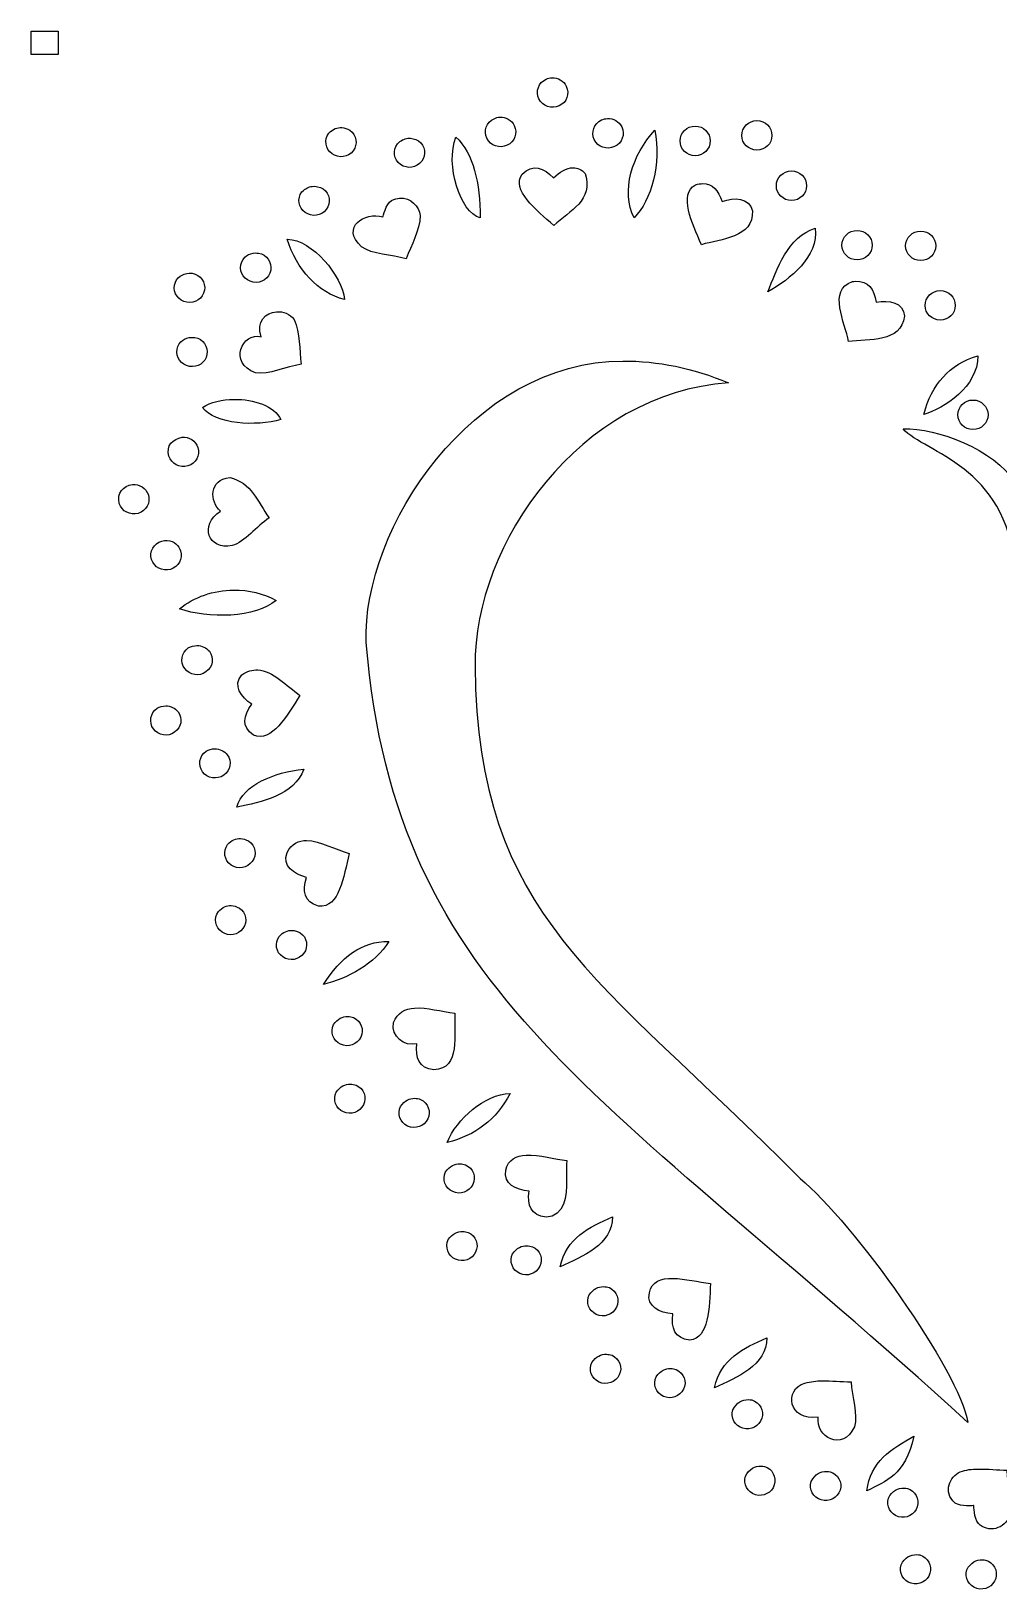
# Model space of a CAD drawing. Header units: centimetres. Extents: x -8.1 to 5.9, y -2.8 to 8.9.
# Drawn here: x -8.13 to -0.88, y -2.82 to 8.86 of the extents above; entities that cross this region are included whole.
import ezdxf

# ---------------------------------------------------------------- set-up
doc = ezdxf.new("R2010")
doc.units = ezdxf.units.CM
doc.header["$MEASUREMENT"] = 0
doc.header["$XCLIPFRAME"] = 0
doc.layers.add('Layer 1', color=7, linetype='Continuous')
picture_1 = doc.add_image_def('image1.jpg', size_in_pixel=(1043, 898))

msp = doc.modelspace()

# ---------------------------------------------------------------- linework, layer by layer
at = {"layer": 'Layer 1', "color": 1}
for points, knots in [([(-4.22938, 8.50744), (-4.24408, 8.50686), (-4.25906, 8.50325), (-4.2732, 8.49669), (-4.2732, 8.49669), (-4.32973, 8.47045), (-4.35304, 8.4038), (-4.32611, 8.34869), (-4.32611, 8.34869), (-4.29919, 8.29359), (-4.23134, 8.27035), (-4.1748, 8.2966), (-4.1748, 8.2966), (-4.11827, 8.32285), (-4.09496, 8.38867), (-4.12189, 8.44378), (-4.12189, 8.44378), (-4.14208, 8.48511), (-4.18525, 8.50919), (-4.22938, 8.50744)], [0, 0, 0, 0, 0.16666667, 0.16666667, 0.16666667, 0.16666667, 0.33333333, 0.33333333, 0.33333333, 0.33333333, 0.5, 0.5, 0.5, 0.5, 0.66666667, 0.66666667, 0.66666667, 0.66666667, 1, 1, 1, 1]), ([(-4.61881, 8.21227), (-4.63352, 8.21169), (-4.6485, 8.20725), (-4.66263, 8.20069), (-4.66263, 8.20069), (-4.71916, 8.17444), (-4.74247, 8.10862), (-4.71555, 8.05352), (-4.71555, 8.05352), (-4.68862, 7.99841), (-4.62077, 7.97518), (-4.56424, 8.00143), (-4.56424, 8.00143), (-4.50771, 8.02767), (-4.48439, 8.0935), (-4.51132, 8.1486), (-4.51132, 8.1486), (-4.53152, 8.18993), (-4.57469, 8.21401), (-4.61881, 8.21227)], [0, 0, 0, 0, 0.16666667, 0.16666667, 0.16666667, 0.16666667, 0.33333333, 0.33333333, 0.33333333, 0.33333333, 0.5, 0.5, 0.5, 0.5, 0.66666667, 0.66666667, 0.66666667, 0.66666667, 1, 1, 1, 1]), ([(-3.81431, 8.20152), (-3.82902, 8.20094), (-3.844, 8.19733), (-3.85813, 8.19077), (-3.85813, 8.19077), (-3.91466, 8.16452), (-3.9388, 8.0987), (-3.91188, 8.04359), (-3.91188, 8.04359), (-3.88495, 7.98849), (-3.8171, 7.96526), (-3.76057, 7.9915), (-3.76057, 7.9915), (-3.70403, 8.01775), (-3.6799, 8.08358), (-3.70682, 8.13868), (-3.70682, 8.13868), (-3.72702, 8.18), (-3.77019, 8.20326), (-3.81431, 8.20152)], [0, 0, 0, 0, 0.16666667, 0.16666667, 0.16666667, 0.16666667, 0.33333333, 0.33333333, 0.33333333, 0.33333333, 0.5, 0.5, 0.5, 0.5, 0.66666667, 0.66666667, 0.66666667, 0.66666667, 1, 1, 1, 1]), ([(-2.69479, 8.18581), (-2.75741, 8.18581), (-2.80807, 8.13605), (-2.80807, 8.07501), (-2.80807, 8.07501), (-2.80807, 8.01398), (-2.75741, 7.96505), (-2.69479, 7.96505), (-2.69479, 7.96505), (-2.63217, 7.96505), (-2.58234, 8.01398), (-2.58234, 8.07501), (-2.58234, 8.07501), (-2.58234, 8.13605), (-2.63217, 8.18581), (-2.69479, 8.18581)], [0, 0, 0, 0, 0.2, 0.2, 0.2, 0.2, 0.4, 0.4, 0.4, 0.4, 0.6, 0.6, 0.6, 0.6, 1, 1, 1, 1]), ([(-5.80199, 8.13372), (-5.83538, 8.13618), (-5.86794, 8.12424), (-5.89956, 8.09238), (-5.89956, 8.09238), (-5.93679, 8.0433), (-5.92593, 7.97405), (-5.87558, 7.93776), (-5.87558, 7.93776), (-5.82523, 7.90147), (-5.75489, 7.91101), (-5.71766, 7.96008), (-5.71766, 7.96008), (-5.68042, 8.00916), (-5.69129, 8.07841), (-5.74163, 8.1147), (-5.74163, 8.1147), (-5.76204, 8.12544), (-5.78196, 8.13224), (-5.80199, 8.13372)], [0, 0, 0, 0, 0.16666667, 0.16666667, 0.16666667, 0.16666667, 0.33333333, 0.33333333, 0.33333333, 0.33333333, 0.5, 0.5, 0.5, 0.5, 0.66666667, 0.66666667, 0.66666667, 0.66666667, 1, 1, 1, 1]), ([(-5.30838, 8.05352), (-5.33482, 8.05074), (-5.36081, 8.03783), (-5.3861, 8.01217), (-5.3861, 8.01217), (-5.42333, 7.9631), (-5.41247, 7.89385), (-5.36212, 7.85756), (-5.36212, 7.85756), (-5.31178, 7.82127), (-5.24143, 7.83246), (-5.2042, 7.88154), (-5.2042, 7.88154), (-5.16697, 7.93061), (-5.17783, 7.99821), (-5.22818, 8.0345), (-5.22818, 8.0345), (-5.2556, 8.04871), (-5.28194, 8.05629), (-5.30838, 8.05352)], [0, 0, 0, 0, 0.16666667, 0.16666667, 0.16666667, 0.16666667, 0.33333333, 0.33333333, 0.33333333, 0.33333333, 0.5, 0.5, 0.5, 0.5, 0.66666667, 0.66666667, 0.66666667, 0.66666667, 1, 1, 1, 1]), ([(-4.94871, 8.06344), (-5.02772, 7.8532), (-4.9192, 7.5024), (-4.76681, 7.45738), (-4.76681, 7.45738), (-4.7675, 7.7231), (-4.81525, 7.93772), (-4.94871, 8.06344)], [0, 0, 0, 0, 0.33333333, 0.33333333, 0.33333333, 0.33333333, 1, 1, 1, 1]), ([(-3.45795, 8.1147), (-3.63069, 7.9334), (-3.71308, 7.6529), (-3.61422, 7.45903), (-3.61422, 7.45903), (-3.48311, 7.58709), (-3.41196, 7.86671), (-3.45795, 8.1147)], [0, 0, 0, 0, 0.33333333, 0.33333333, 0.33333333, 0.33333333, 1, 1, 1, 1]), ([(-3.15699, 8.14529), (-3.2196, 8.14529), (-3.27026, 8.09471), (-3.27026, 8.03367), (-3.27026, 8.03367), (-3.27026, 7.97264), (-3.2196, 7.9237), (-3.15699, 7.9237), (-3.15699, 7.9237), (-3.09437, 7.9237), (-3.04454, 7.97264), (-3.04454, 8.03367), (-3.04454, 8.03367), (-3.04454, 8.09471), (-3.09437, 8.14529), (-3.15699, 8.14529)], [0, 0, 0, 0, 0.2, 0.2, 0.2, 0.2, 0.4, 0.4, 0.4, 0.4, 0.6, 0.6, 0.6, 0.6, 1, 1, 1, 1]), ([(-4.0698, 7.83358), (-4.12153, 7.83363), (-4.17478, 7.79886), (-4.21697, 7.75751), (-4.21697, 7.75751), (-4.29147, 7.83325), (-4.36973, 7.86493), (-4.45262, 7.78645), (-4.45262, 7.78645), (-4.53531, 7.66729), (-4.3478, 7.51682), (-4.21532, 7.40033), (-4.21532, 7.40033), (-4.09279, 7.51192), (-3.91947, 7.58895), (-3.9805, 7.78976), (-3.9805, 7.78976), (-4.00792, 7.82116), (-4.03876, 7.83355), (-4.0698, 7.83358)], [0, 0, 0, 0, 0.16666667, 0.16666667, 0.16666667, 0.16666667, 0.33333333, 0.33333333, 0.33333333, 0.33333333, 0.5, 0.5, 0.5, 0.5, 0.66666667, 0.66666667, 0.66666667, 0.66666667, 1, 1, 1, 1]), ([(-3.09993, 7.71452), (-3.11687, 7.71426), (-3.135, 7.7118), (-3.15533, 7.70542), (-3.15533, 7.70542), (-3.28214, 7.6329), (-3.17997, 7.41971), (-3.11068, 7.25729), (-3.11068, 7.25729), (-2.96427, 7.30099), (-2.72036, 7.30897), (-2.72786, 7.51029), (-2.72786, 7.51029), (-2.7535, 7.61306), (-2.86397, 7.61298), (-2.95524, 7.58057), (-2.95524, 7.58057), (-2.98333, 7.66277), (-3.02654, 7.71563), (-3.09993, 7.71452)], [0, 0, 0, 0, 0.16666667, 0.16666667, 0.16666667, 0.16666667, 0.33333333, 0.33333333, 0.33333333, 0.33333333, 0.5, 0.5, 0.5, 0.5, 0.66666667, 0.66666667, 0.66666667, 0.66666667, 1, 1, 1, 1]), ([(-2.436, 7.8096), (-2.49861, 7.8096), (-2.54927, 7.75985), (-2.54927, 7.69881), (-2.54927, 7.69881), (-2.54927, 7.63777), (-2.49861, 7.58801), (-2.436, 7.58801), (-2.436, 7.58801), (-2.37338, 7.58801), (-2.32272, 7.63777), (-2.32272, 7.69881), (-2.32272, 7.69881), (-2.32272, 7.75985), (-2.37338, 7.8096), (-2.436, 7.8096)], [0, 0, 0, 0, 0.2, 0.2, 0.2, 0.2, 0.4, 0.4, 0.4, 0.4, 0.6, 0.6, 0.6, 0.6, 1, 1, 1, 1]), ([(-6.02358, 7.69385), (-6.05007, 7.69101), (-6.07601, 7.678), (-6.1013, 7.65251), (-6.1013, 7.65251), (-6.13854, 7.60343), (-6.12684, 7.53501), (-6.0765, 7.49872), (-6.0765, 7.49872), (-6.02615, 7.46242), (-5.95581, 7.47197), (-5.91857, 7.52104), (-5.91857, 7.52104), (-5.88134, 7.57011), (-5.89221, 7.63936), (-5.94255, 7.67566), (-5.94255, 7.67566), (-5.96977, 7.68997), (-5.99709, 7.69668), (-6.02358, 7.69385)], [0, 0, 0, 0, 0.16666667, 0.16666667, 0.16666667, 0.16666667, 0.33333333, 0.33333333, 0.33333333, 0.33333333, 0.5, 0.5, 0.5, 0.5, 0.66666667, 0.66666667, 0.66666667, 0.66666667, 1, 1, 1, 1]), ([(-5.36956, 7.6062), (-5.38867, 7.60476), (-5.40833, 7.59894), (-5.4291, 7.58884), (-5.4291, 7.58884), (-5.47286, 7.56066), (-5.49441, 7.46564), (-5.49441, 7.46564), (-5.49441, 7.46564), (-5.62885, 7.50778), (-5.8155, 7.38818), (-5.65482, 7.2424), (-5.65482, 7.2424), (-5.57505, 7.18242), (-5.42862, 7.18521), (-5.31995, 7.15063), (-5.31995, 7.15063), (-5.28292, 7.25686), (-5.21797, 7.36029), (-5.21495, 7.47474), (-5.21495, 7.47474), (-5.22362, 7.5452), (-5.28679, 7.61247), (-5.36956, 7.6062)], [0, 0, 0, 0, 0.14285714, 0.14285714, 0.14285714, 0.14285714, 0.28571429, 0.28571429, 0.28571429, 0.28571429, 0.42857143, 0.42857143, 0.42857143, 0.42857143, 0.57142857, 0.57142857, 0.57142857, 0.57142857, 0.71428571, 0.71428571, 0.71428571, 0.71428571, 1, 1, 1, 1]), ([(-2.25823, 7.38048), (-2.46345, 7.32144), (-2.54757, 7.0662), (-2.61376, 6.9034), (-2.61376, 6.9034), (-2.44782, 6.99793), (-2.23137, 7.16751), (-2.25823, 7.38048)], [0, 0, 0, 0, 0.33333333, 0.33333333, 0.33333333, 0.33333333, 1, 1, 1, 1]), ([(-1.94486, 7.36395), (-2.00748, 7.36395), (-2.05814, 7.31419), (-2.05814, 7.25315), (-2.05814, 7.25315), (-2.05814, 7.19212), (-2.00748, 7.14318), (-1.94486, 7.14318), (-1.94486, 7.14318), (-1.88224, 7.14318), (-1.83159, 7.19212), (-1.83159, 7.25315), (-1.83159, 7.25315), (-1.83159, 7.31419), (-1.88224, 7.36395), (-1.94486, 7.36395)], [0, 0, 0, 0, 0.2, 0.2, 0.2, 0.2, 0.4, 0.4, 0.4, 0.4, 0.6, 0.6, 0.6, 0.6, 1, 1, 1, 1]), ([(-1.46861, 7.35898), (-1.53123, 7.35898), (-1.58189, 7.30922), (-1.58189, 7.24819), (-1.58189, 7.24819), (-1.58189, 7.18716), (-1.53123, 7.13822), (-1.46861, 7.13822), (-1.46861, 7.13822), (-1.40599, 7.13822), (-1.35534, 7.18716), (-1.35534, 7.24819), (-1.35534, 7.24819), (-1.35534, 7.30922), (-1.40599, 7.35898), (-1.46861, 7.35898)], [0, 0, 0, 0, 0.2, 0.2, 0.2, 0.2, 0.4, 0.4, 0.4, 0.4, 0.6, 0.6, 0.6, 0.6, 1, 1, 1, 1]), ([(-6.21044, 7.29863), (-6.14283, 7.07389), (-5.97755, 6.89566), (-5.78215, 6.84718), (-5.78215, 6.84718), (-5.80053, 7.02444), (-6.02163, 7.29399), (-6.21044, 7.29863)], [0, 0, 0, 0, 0.33333333, 0.33333333, 0.33333333, 0.33333333, 1, 1, 1, 1]), ([(-6.44857, 7.19527), (-6.49834, 7.19398), (-6.53795, 7.17192), (-6.55854, 7.10598), (-6.55854, 7.10598), (-6.56959, 7.0459), (-6.52756, 6.98777), (-6.46593, 6.97699), (-6.46593, 6.97699), (-6.4043, 6.96621), (-6.34552, 7.00622), (-6.33447, 7.06629), (-6.33447, 7.06629), (-6.32341, 7.12637), (-6.36461, 7.18366), (-6.42624, 7.19445), (-6.42624, 7.19445), (-6.43374, 7.19503), (-6.44146, 7.19546), (-6.44857, 7.19527)], [0, 0, 0, 0, 0.16666667, 0.16666667, 0.16666667, 0.16666667, 0.33333333, 0.33333333, 0.33333333, 0.33333333, 0.5, 0.5, 0.5, 0.5, 0.66666667, 0.66666667, 0.66666667, 0.66666667, 1, 1, 1, 1]), ([(-6.94466, 7.04396), (-6.99579, 7.0413), (-7.04012, 7.01457), (-7.05463, 6.95467), (-7.05463, 6.95467), (-7.06569, 6.89459), (-7.02366, 6.83729), (-6.96202, 6.82651), (-6.96202, 6.82651), (-6.90039, 6.81573), (-6.84162, 6.85573), (-6.83056, 6.91581), (-6.83056, 6.91581), (-6.8195, 6.97588), (-6.8607, 7.03319), (-6.92234, 7.04396), (-6.92234, 7.04396), (-6.92986, 7.04456), (-6.93736, 7.04435), (-6.94466, 7.04396)], [0, 0, 0, 0, 0.16666667, 0.16666667, 0.16666667, 0.16666667, 0.33333333, 0.33333333, 0.33333333, 0.33333333, 0.5, 0.5, 0.5, 0.5, 0.66666667, 0.66666667, 0.66666667, 0.66666667, 1, 1, 1, 1]), ([(-1.95892, 6.98361), (-1.96543, 6.98318), (-1.97258, 6.9822), (-1.97959, 6.98113), (-1.97959, 6.98113), (-2.16931, 6.91888), (-2.03077, 6.67194), (-2.01018, 6.53216), (-2.01018, 6.53216), (-1.85818, 6.55216), (-1.61626, 6.52271), (-1.59016, 6.72233), (-1.59016, 6.72233), (-1.59835, 6.82751), (-1.70706, 6.84398), (-1.80182, 6.82651), (-1.80182, 6.82651), (-1.818, 6.92403), (-1.86122, 6.99), (-1.95892, 6.98361)], [0, 0, 0, 0, 0.16666667, 0.16666667, 0.16666667, 0.16666667, 0.33333333, 0.33333333, 0.33333333, 0.33333333, 0.5, 0.5, 0.5, 0.5, 0.66666667, 0.66666667, 0.66666667, 0.66666667, 1, 1, 1, 1]), ([(-1.32227, 6.91333), (-1.38488, 6.91333), (-1.43554, 6.86357), (-1.43554, 6.80253), (-1.43554, 6.80253), (-1.43554, 6.7415), (-1.38488, 6.69257), (-1.32227, 6.69257), (-1.32227, 6.69257), (-1.25965, 6.69257), (-1.20982, 6.7415), (-1.20982, 6.80253), (-1.20982, 6.80253), (-1.20982, 6.86357), (-1.25965, 6.91333), (-1.32227, 6.91333)], [0, 0, 0, 0, 0.2, 0.2, 0.2, 0.2, 0.4, 0.4, 0.4, 0.4, 0.6, 0.6, 0.6, 0.6, 1, 1, 1, 1]), ([(-6.29064, 6.7554), (-6.37172, 6.74926), (-6.44532, 6.68247), (-6.40557, 6.56854), (-6.40557, 6.56854), (-6.54741, 6.60648), (-6.65555, 6.36811), (-6.44857, 6.299), (-6.44857, 6.299), (-6.35036, 6.27984), (-6.21966, 6.3461), (-6.10626, 6.36184), (-6.10626, 6.36184), (-6.12139, 6.47327), (-6.11069, 6.59421), (-6.16001, 6.69753), (-6.16001, 6.69753), (-6.19084, 6.74045), (-6.242, 6.75909), (-6.29064, 6.7554)], [0, 0, 0, 0, 0.16666667, 0.16666667, 0.16666667, 0.16666667, 0.33333333, 0.33333333, 0.33333333, 0.33333333, 0.5, 0.5, 0.5, 0.5, 0.66666667, 0.66666667, 0.66666667, 0.66666667, 1, 1, 1, 1]), ([(-6.92482, 6.56358), (-6.97627, 6.56145), (-7.02247, 6.5361), (-7.03479, 6.47428), (-7.03479, 6.47428), (-7.04584, 6.41421), (-7.00464, 6.35691), (-6.94301, 6.34613), (-6.94301, 6.34613), (-6.88137, 6.33535), (-6.8226, 6.37452), (-6.81154, 6.4346), (-6.81154, 6.4346), (-6.80048, 6.49467), (-6.84086, 6.55198), (-6.90249, 6.56275), (-6.90249, 6.56275), (-6.90999, 6.56334), (-6.91747, 6.56389), (-6.92482, 6.56358)], [0, 0, 0, 0, 0.16666667, 0.16666667, 0.16666667, 0.16666667, 0.33333333, 0.33333333, 0.33333333, 0.33333333, 0.5, 0.5, 0.5, 0.5, 0.66666667, 0.66666667, 0.66666667, 0.66666667, 1, 1, 1, 1]), ([(-1.04115, 6.4255), (-1.25469, 6.36269), (-1.38607, 6.21181), (-1.44546, 5.98646), (-1.44546, 5.98646), (-1.29503, 6.03277), (-1.03906, 6.19164), (-1.04115, 6.4255)], [0, 0, 0, 0, 0.33333333, 0.33333333, 0.33333333, 0.33333333, 1, 1, 1, 1]), ([(-3.69773, 6.38664), (-4.82198, 6.38705), (-5.65219, 5.1326), (-5.61926, 4.27907), (-5.61926, 4.27907), (-5.40074, 1.62708), (-3.80884, 0.90178), (-1.11556, -1.5583), (-1.11556, -1.5583), (-1.17531, -1.18086), (-1.97467, -0.05659), (-2.3715, 0.26732), (-2.3715, 0.26732), (-3.8827, 1.79415), (-4.78425, 2.21483), (-4.80484, 4.10378), (-4.80484, 4.10378), (-4.81486, 5.02201), (-4.01455, 6.15121), (-2.90811, 6.2221), (-2.90811, 6.2221), (-3.17213, 6.3362), (-3.43828, 6.38664), (-3.69773, 6.38664)], [0, 0, 0, 0, 0.14285714, 0.14285714, 0.14285714, 0.14285714, 0.28571429, 0.28571429, 0.28571429, 0.28571429, 0.42857143, 0.42857143, 0.42857143, 0.42857143, 0.57142857, 0.57142857, 0.57142857, 0.57142857, 0.71428571, 0.71428571, 0.71428571, 0.71428571, 1, 1, 1, 1]), ([(-6.60897, 6.09973), (-6.69748, 6.09889), (-6.78392, 6.07906), (-6.84544, 6.03938), (-6.84544, 6.03938), (-6.75269, 5.91216), (-6.44246, 5.89485), (-6.25757, 5.94842), (-6.25757, 5.94842), (-6.30823, 6.04964), (-6.46145, 6.10115), (-6.60897, 6.09973)], [0, 0, 0, 0, 0.25, 0.25, 0.25, 0.25, 0.5, 0.5, 0.5, 0.5, 1, 1, 1, 1]), ([(-1.07753, 6.09477), (-1.14014, 6.09477), (-1.1908, 6.04501), (-1.1908, 5.98398), (-1.1908, 5.98398), (-1.1908, 5.92294), (-1.14014, 5.87318), (-1.07753, 5.87318), (-1.07753, 5.87318), (-1.01491, 5.87318), (-0.96425, 5.92294), (-0.96425, 5.98398), (-0.96425, 5.98398), (-0.96425, 6.04501), (-1.01491, 6.09477), (-1.07753, 6.09477)], [0, 0, 0, 0, 0.2, 0.2, 0.2, 0.2, 0.4, 0.4, 0.4, 0.4, 0.6, 0.6, 0.6, 0.6, 1, 1, 1, 1]), ([(-1.6009, 5.87897), (-1.43166, 5.69286), (-0.83292, 5.60873), (-0.76168, 4.83635), (-0.76168, 4.83635), (-0.61771, 5.66428), (-0.11523, 5.69058), (0.09408, 5.8583), (0.09408, 5.8583), (-0.12915, 5.90208), (-0.59107, 5.73634), (-0.76168, 5.47631), (-0.76168, 5.47631), (-0.92319, 5.72859), (-1.34291, 5.88413), (-1.6009, 5.87897)], [0, 0, 0, 0, 0.2, 0.2, 0.2, 0.2, 0.4, 0.4, 0.4, 0.4, 0.6, 0.6, 0.6, 0.6, 1, 1, 1, 1]), ([(-6.9984, 5.81613), (-7.06584, 5.80468), (-7.11986, 5.753), (-7.0968, 5.67475), (-7.0968, 5.67475), (-7.07861, 5.61634), (-7.0145, 5.58343), (-6.95458, 5.60116), (-6.95458, 5.60116), (-6.89466, 5.61888), (-6.86116, 5.68), (-6.87934, 5.73841), (-6.87934, 5.73841), (-6.89525, 5.78951), (-6.94597, 5.82093), (-6.9984, 5.81613)], [0, 0, 0, 0, 0.2, 0.2, 0.2, 0.2, 0.4, 0.4, 0.4, 0.4, 0.6, 0.6, 0.6, 0.6, 1, 1, 1, 1]), ([(-6.64122, 5.51434), (-6.79472, 5.50332), (-6.79464, 5.32971), (-6.70984, 5.26382), (-6.70984, 5.26382), (-6.87349, 5.1571), (-6.80123, 4.96751), (-6.62303, 5.00502), (-6.62303, 5.00502), (-6.52781, 5.03119), (-6.44093, 5.14878), (-6.34687, 5.21255), (-6.34687, 5.21255), (-6.4329, 5.3346), (-6.47862, 5.47684), (-6.64122, 5.51434)], [0, 0, 0, 0, 0.2, 0.2, 0.2, 0.2, 0.4, 0.4, 0.4, 0.4, 0.6, 0.6, 0.6, 0.6, 1, 1, 1, 1]), ([(-7.36965, 5.46225), (-7.43733, 5.45076), (-7.48868, 5.40078), (-7.46804, 5.32004), (-7.46804, 5.32004), (-7.44986, 5.26163), (-7.38575, 5.22873), (-7.32583, 5.24645), (-7.32583, 5.24645), (-7.26591, 5.26417), (-7.2324, 5.32613), (-7.25059, 5.38453), (-7.25059, 5.38453), (-7.2665, 5.43564), (-7.31721, 5.46705), (-7.36965, 5.46225)], [0, 0, 0, 0, 0.2, 0.2, 0.2, 0.2, 0.4, 0.4, 0.4, 0.4, 0.6, 0.6, 0.6, 0.6, 1, 1, 1, 1]), ([(-7.11003, 5.04388), (-7.12242, 5.04436), (-7.1354, 5.04225), (-7.14971, 5.03809), (-7.14971, 5.03809), (-7.20963, 5.02037), (-7.24479, 4.95924), (-7.22661, 4.90084), (-7.22661, 4.90084), (-7.20842, 4.84244), (-7.14514, 4.80953), (-7.08522, 4.82725), (-7.08522, 4.82725), (-7.0253, 4.84498), (-6.99097, 4.90693), (-7.00915, 4.96533), (-7.00915, 4.96533), (-7.02137, 5.00108), (-7.05633, 5.0418), (-7.11003, 5.04388)], [0, 0, 0, 0, 0.16666667, 0.16666667, 0.16666667, 0.16666667, 0.33333333, 0.33333333, 0.33333333, 0.33333333, 0.5, 0.5, 0.5, 0.5, 0.66666667, 0.66666667, 0.66666667, 0.66666667, 1, 1, 1, 1]), ([(-6.61393, 4.67181), (-6.76087, 4.66968), (-6.90986, 4.62194), (-7.0166, 4.53125), (-7.0166, 4.53125), (-6.80725, 4.45689), (-6.44462, 4.46228), (-6.29478, 4.59409), (-6.29478, 4.59409), (-6.38619, 4.64734), (-6.49965, 4.67346), (-6.61393, 4.67181)], [0, 0, 0, 0, 0.25, 0.25, 0.25, 0.25, 0.5, 0.5, 0.5, 0.5, 1, 1, 1, 1]), ([(-6.88678, 4.25674), (-6.9088, 4.25672), (-6.93125, 4.25096), (-6.95128, 4.23855), (-6.95128, 4.23855), (-7.00211, 4.20292), (-7.01429, 4.13349), (-6.97773, 4.08394), (-6.97773, 4.08394), (-6.94118, 4.03439), (-6.86982, 4.0235), (-6.81898, 4.05913), (-6.81898, 4.05913), (-6.76815, 4.09477), (-6.7568, 4.1642), (-6.79335, 4.21375), (-6.79335, 4.21375), (-6.81433, 4.24108), (-6.85009, 4.25679), (-6.88678, 4.25674)], [0, 0, 0, 0, 0.16666667, 0.16666667, 0.16666667, 0.16666667, 0.33333333, 0.33333333, 0.33333333, 0.33333333, 0.5, 0.5, 0.5, 0.5, 0.66666667, 0.66666667, 0.66666667, 0.66666667, 1, 1, 1, 1]), ([(-6.43203, 4.07402), (-6.47008, 4.07578), (-6.50928, 4.06548), (-6.55027, 4.03764), (-6.55027, 4.03764), (-6.62005, 3.95835), (-6.55666, 3.87045), (-6.47585, 3.81688), (-6.47585, 3.81688), (-6.53938, 3.73215), (-6.55629, 3.65072), (-6.46262, 3.58536), (-6.46262, 3.58536), (-6.32873, 3.52764), (-6.21012, 3.73372), (-6.11536, 3.88302), (-6.11536, 3.88302), (-6.2153, 3.95494), (-6.31788, 4.06871), (-6.43203, 4.07402)], [0, 0, 0, 0, 0.16666667, 0.16666667, 0.16666667, 0.16666667, 0.33333333, 0.33333333, 0.33333333, 0.33333333, 0.5, 0.5, 0.5, 0.5, 0.66666667, 0.66666667, 0.66666667, 0.66666667, 1, 1, 1, 1]), ([(-7.12077, 3.8053), (-7.14279, 3.80527), (-7.16524, 3.79952), (-7.18527, 3.78711), (-7.18527, 3.78711), (-7.23611, 3.75148), (-7.24828, 3.68204), (-7.21173, 3.63249), (-7.21173, 3.63249), (-7.17517, 3.58294), (-7.10464, 3.57205), (-7.0538, 3.60769), (-7.0538, 3.60769), (-7.00296, 3.64332), (-6.99161, 3.71192), (-7.02817, 3.76148), (-7.02817, 3.76148), (-7.04914, 3.7888), (-7.08408, 3.80534), (-7.12077, 3.8053)], [0, 0, 0, 0, 0.16666667, 0.16666667, 0.16666667, 0.16666667, 0.33333333, 0.33333333, 0.33333333, 0.33333333, 0.5, 0.5, 0.5, 0.5, 0.66666667, 0.66666667, 0.66666667, 0.66666667, 1, 1, 1, 1]), ([(-6.75367, 3.48367), (-6.77578, 3.48373), (-6.79802, 3.47797), (-6.81816, 3.46548), (-6.81816, 3.46548), (-6.869, 3.42984), (-6.88117, 3.36124), (-6.84462, 3.31169), (-6.84462, 3.31169), (-6.80806, 3.26213), (-6.7367, 3.25042), (-6.68587, 3.28605), (-6.68587, 3.28605), (-6.63503, 3.32169), (-6.62368, 3.39029), (-6.66023, 3.43984), (-6.66023, 3.43984), (-6.68141, 3.46743), (-6.71681, 3.48355), (-6.75367, 3.48367)], [0, 0, 0, 0, 0.16666667, 0.16666667, 0.16666667, 0.16666667, 0.33333333, 0.33333333, 0.33333333, 0.33333333, 0.5, 0.5, 0.5, 0.5, 0.66666667, 0.66666667, 0.66666667, 0.66666667, 1, 1, 1, 1]), ([(-6.08642, 3.33153), (-6.31152, 3.30626), (-6.54085, 3.21681), (-6.5883, 3.0471), (-6.5883, 3.0471), (-6.40719, 3.08382), (-6.15525, 3.13583), (-6.08642, 3.33153)], [0, 0, 0, 0, 0.33333333, 0.33333333, 0.33333333, 0.33333333, 1, 1, 1, 1]), ([(-6.56102, 2.81146), (-6.59441, 2.81308), (-6.62699, 2.80032), (-6.65775, 2.76764), (-6.65775, 2.76764), (-6.69378, 2.71772), (-6.68251, 2.64814), (-6.6313, 2.61302), (-6.6313, 2.61302), (-6.58008, 2.5779), (-6.50858, 2.59121), (-6.47255, 2.64113), (-6.47255, 2.64113), (-6.43651, 2.69105), (-6.44862, 2.75897), (-6.49983, 2.7941), (-6.49983, 2.7941), (-6.52054, 2.80426), (-6.54098, 2.81049), (-6.56102, 2.81146)], [0, 0, 0, 0, 0.16666667, 0.16666667, 0.16666667, 0.16666667, 0.33333333, 0.33333333, 0.33333333, 0.33333333, 0.5, 0.5, 0.5, 0.5, 0.66666667, 0.66666667, 0.66666667, 0.66666667, 1, 1, 1, 1]), ([(-6.06575, 2.7974), (-6.12545, 2.79828), (-6.17752, 2.77578), (-6.21127, 2.70645), (-6.21127, 2.70645), (-6.25107, 2.60787), (-6.16124, 2.5458), (-6.0674, 2.52124), (-6.0674, 2.52124), (-6.09866, 2.41976), (-6.08591, 2.33817), (-5.97645, 2.3071), (-5.97645, 2.3071), (-5.81859, 2.29056), (-5.78883, 2.52649), (-5.74825, 2.69901), (-5.74825, 2.69901), (-5.84502, 2.7285), (-5.96625, 2.79593), (-6.06575, 2.7974)], [0, 0, 0, 0, 0.16666667, 0.16666667, 0.16666667, 0.16666667, 0.33333333, 0.33333333, 0.33333333, 0.33333333, 0.5, 0.5, 0.5, 0.5, 0.66666667, 0.66666667, 0.66666667, 0.66666667, 1, 1, 1, 1]), ([(-6.63047, 2.3104), (-6.66378, 2.31209), (-6.69543, 2.2988), (-6.72638, 2.26576), (-6.72638, 2.26576), (-6.76241, 2.21584), (-6.75031, 2.14709), (-6.6991, 2.11197), (-6.6991, 2.11197), (-6.64788, 2.07685), (-6.57803, 2.08934), (-6.542, 2.13925), (-6.542, 2.13925), (-6.50597, 2.18917), (-6.51807, 2.25709), (-6.56928, 2.29221), (-6.56928, 2.29221), (-6.59017, 2.30277), (-6.61048, 2.30939), (-6.63047, 2.3104)], [0, 0, 0, 0, 0.16666667, 0.16666667, 0.16666667, 0.16666667, 0.33333333, 0.33333333, 0.33333333, 0.33333333, 0.5, 0.5, 0.5, 0.5, 0.66666667, 0.66666667, 0.66666667, 0.66666667, 1, 1, 1, 1]), ([(-6.17489, 2.12437), (-6.20823, 2.12591), (-6.24, 2.11287), (-6.2708, 2.07972), (-6.2708, 2.07972), (-6.30683, 2.0298), (-6.29556, 1.96105), (-6.24434, 1.92593), (-6.24434, 1.92593), (-6.19313, 1.89081), (-6.12245, 1.9033), (-6.08642, 1.95322), (-6.08642, 1.95322), (-6.05039, 2.00313), (-6.06249, 2.07188), (-6.1137, 2.10701), (-6.1137, 2.10701), (-6.1347, 2.11717), (-6.15488, 2.12344), (-6.17489, 2.12437)], [0, 0, 0, 0, 0.16666667, 0.16666667, 0.16666667, 0.16666667, 0.33333333, 0.33333333, 0.33333333, 0.33333333, 0.5, 0.5, 0.5, 0.5, 0.66666667, 0.66666667, 0.66666667, 0.66666667, 1, 1, 1, 1]), ([(-5.45059, 2.04169), (-5.65116, 2.04468), (-5.81, 1.92362), (-5.94007, 1.72005), (-5.94007, 1.72005), (-5.76263, 1.76131), (-5.55073, 1.87615), (-5.45059, 2.04169)], [0, 0, 0, 0, 0.33333333, 0.33333333, 0.33333333, 0.33333333, 1, 1, 1, 1]), ([(-5.25794, 1.54311), (-5.32837, 1.53834), (-5.38563, 1.51069), (-5.41421, 1.43397), (-5.41421, 1.43397), (-5.43603, 1.33013), (-5.33604, 1.25359), (-5.23975, 1.27605), (-5.23975, 1.27605), (-5.25319, 1.17021), (-5.22578, 1.09256), (-5.11242, 1.08009), (-5.11242, 1.08009), (-4.91308, 1.08928), (-4.96165, 1.34909), (-4.95698, 1.50425), (-4.95698, 1.50425), (-5.05528, 1.51713), (-5.16739, 1.54925), (-5.25794, 1.54311)], [0, 0, 0, 0, 0.16666667, 0.16666667, 0.16666667, 0.16666667, 0.33333333, 0.33333333, 0.33333333, 0.33333333, 0.5, 0.5, 0.5, 0.5, 0.66666667, 0.66666667, 0.66666667, 0.66666667, 1, 1, 1, 1]), ([(-5.75652, 1.48027), (-5.79722, 1.4818), (-5.83244, 1.4633), (-5.86483, 1.41992), (-5.86483, 1.41992), (-5.89153, 1.36471), (-5.86773, 1.29794), (-5.81109, 1.27191), (-5.81109, 1.27191), (-5.75445, 1.24588), (-5.68731, 1.27045), (-5.66061, 1.32566), (-5.66061, 1.32566), (-5.6339, 1.38087), (-5.65771, 1.44598), (-5.71435, 1.47201), (-5.71435, 1.47201), (-5.72918, 1.47677), (-5.74295, 1.47976), (-5.75652, 1.48027)], [0, 0, 0, 0, 0.16666667, 0.16666667, 0.16666667, 0.16666667, 0.33333333, 0.33333333, 0.33333333, 0.33333333, 0.5, 0.5, 0.5, 0.5, 0.66666667, 0.66666667, 0.66666667, 0.66666667, 1, 1, 1, 1]), ([(-5.73667, 0.97426), (-5.77717, 0.97581), (-5.81189, 0.95736), (-5.84416, 0.9139), (-5.84416, 0.9139), (-5.87086, 0.85869), (-5.84706, 0.79192), (-5.79042, 0.7659), (-5.79042, 0.7659), (-5.73378, 0.73987), (-5.66664, 0.76443), (-5.63993, 0.81964), (-5.63993, 0.81964), (-5.61323, 0.87485), (-5.63787, 0.93996), (-5.69451, 0.96599), (-5.69451, 0.96599), (-5.70933, 0.97075), (-5.72317, 0.97374), (-5.73667, 0.97426)], [0, 0, 0, 0, 0.16666667, 0.16666667, 0.16666667, 0.16666667, 0.33333333, 0.33333333, 0.33333333, 0.33333333, 0.5, 0.5, 0.5, 0.5, 0.66666667, 0.66666667, 0.66666667, 0.66666667, 1, 1, 1, 1]), ([(-5.25546, 0.8676), (-5.29596, 0.86915), (-5.33068, 0.8507), (-5.36295, 0.80724), (-5.36295, 0.80724), (-5.38965, 0.75204), (-5.36667, 0.68609), (-5.31003, 0.66007), (-5.31003, 0.66007), (-5.25339, 0.63404), (-5.18543, 0.65778), (-5.15872, 0.71298), (-5.15872, 0.71298), (-5.13202, 0.76819), (-5.15666, 0.8333), (-5.21329, 0.85933), (-5.21329, 0.85933), (-5.22812, 0.86409), (-5.24196, 0.86708), (-5.25546, 0.8676)], [0, 0, 0, 0, 0.16666667, 0.16666667, 0.16666667, 0.16666667, 0.33333333, 0.33333333, 0.33333333, 0.33333333, 0.5, 0.5, 0.5, 0.5, 0.66666667, 0.66666667, 0.66666667, 0.66666667, 1, 1, 1, 1]), ([(-4.54274, 0.9048), (-4.73189, 0.89811), (-4.94458, 0.71224), (-5.0132, 0.5377), (-5.0132, 0.5377), (-4.80499, 0.58865), (-4.64481, 0.70612), (-4.54274, 0.9048)], [0, 0, 0, 0, 0.33333333, 0.33333333, 0.33333333, 0.33333333, 1, 1, 1, 1]), ([(-4.91729, 0.37729), (-4.95802, 0.37867), (-4.99316, 0.35969), (-5.02561, 0.31611), (-5.02561, 0.31611), (-5.05231, 0.2609), (-5.0285, 0.19496), (-4.97186, 0.16893), (-4.97186, 0.16893), (-4.91522, 0.14291), (-4.84808, 0.16747), (-4.82138, 0.22268), (-4.82138, 0.22268), (-4.79468, 0.27788), (-4.81849, 0.34383), (-4.87512, 0.36985), (-4.87512, 0.36985), (-4.89004, 0.37464), (-4.90372, 0.37683), (-4.91729, 0.37729)], [0, 0, 0, 0, 0.16666667, 0.16666667, 0.16666667, 0.16666667, 0.33333333, 0.33333333, 0.33333333, 0.33333333, 0.5, 0.5, 0.5, 0.5, 0.66666667, 0.66666667, 0.66666667, 0.66666667, 1, 1, 1, 1]), ([(-4.4212, 0.44178), (-4.49587, 0.43795), (-4.55566, 0.4107), (-4.57499, 0.33099), (-4.57499, 0.33099), (-4.59681, 0.22715), (-4.49681, 0.18131), (-4.40053, 0.17307), (-4.40053, 0.17307), (-4.41397, 0.06721), (-4.38656, -0.01039), (-4.2732, -0.02289), (-4.2732, -0.02289), (-4.13299, -0.01642), (-4.11919, 0.14004), (-4.12023, 0.25575), (-4.12023, 0.25575), (-4.11956, 0.27869), (-4.12002, 0.39824), (-4.11775, 0.40127), (-4.11775, 0.40127), (-4.20489, 0.41312), (-4.32519, 0.44671), (-4.4212, 0.44178)], [0, 0, 0, 0, 0.14285714, 0.14285714, 0.14285714, 0.14285714, 0.28571429, 0.28571429, 0.28571429, 0.28571429, 0.42857143, 0.42857143, 0.42857143, 0.42857143, 0.57142857, 0.57142857, 0.57142857, 0.57142857, 0.71428571, 0.71428571, 0.71428571, 0.71428571, 1, 1, 1, 1]), ([(-3.77545, -0.01876), (-3.9506, -0.09632), (-4.12202, -0.17982), (-4.16736, -0.39413), (-4.16736, -0.39413), (-3.99995, -0.31662), (-3.77806, -0.22709), (-3.77545, -0.01876)], [0, 0, 0, 0, 0.33333333, 0.33333333, 0.33333333, 0.33333333, 1, 1, 1, 1]), ([(-4.89745, -0.12872), (-4.93797, -0.12732), (-4.97261, -0.14625), (-5.00493, -0.18991), (-5.00493, -0.18991), (-5.03164, -0.24512), (-5.00783, -0.31106), (-4.95119, -0.33708), (-4.95119, -0.33708), (-4.89455, -0.36311), (-4.82741, -0.33854), (-4.80071, -0.28334), (-4.80071, -0.28334), (-4.77401, -0.22813), (-4.79864, -0.16219), (-4.85528, -0.13617), (-4.85528, -0.13617), (-4.87018, -0.13138), (-4.88394, -0.12919), (-4.89745, -0.12872)], [0, 0, 0, 0, 0.16666667, 0.16666667, 0.16666667, 0.16666667, 0.33333333, 0.33333333, 0.33333333, 0.33333333, 0.5, 0.5, 0.5, 0.5, 0.66666667, 0.66666667, 0.66666667, 0.66666667, 1, 1, 1, 1]), ([(-4.41624, -0.23538), (-4.45676, -0.23398), (-4.4914, -0.25291), (-4.52372, -0.29657), (-4.52372, -0.29657), (-4.55043, -0.35177), (-4.52662, -0.41772), (-4.46998, -0.44374), (-4.46998, -0.44374), (-4.41334, -0.46977), (-4.3462, -0.44521), (-4.3195, -0.39), (-4.3195, -0.39), (-4.2928, -0.33479), (-4.31743, -0.26968), (-4.37407, -0.24365), (-4.37407, -0.24365), (-4.38897, -0.23887), (-4.40273, -0.23585), (-4.41624, -0.23538)], [0, 0, 0, 0, 0.16666667, 0.16666667, 0.16666667, 0.16666667, 0.33333333, 0.33333333, 0.33333333, 0.33333333, 0.5, 0.5, 0.5, 0.5, 0.66666667, 0.66666667, 0.66666667, 0.66666667, 1, 1, 1, 1]), ([(-3.84242, -0.54214), (-3.88315, -0.54075), (-3.91829, -0.55973), (-3.95074, -0.60332), (-3.95074, -0.60332), (-3.97744, -0.65853), (-3.95363, -0.72447), (-3.89699, -0.75049), (-3.89699, -0.75049), (-3.84035, -0.77652), (-3.77239, -0.75196), (-3.74568, -0.69675), (-3.74568, -0.69675), (-3.71898, -0.64155), (-3.74279, -0.57561), (-3.79943, -0.54958), (-3.79943, -0.54958), (-3.81434, -0.54479), (-3.82885, -0.5426), (-3.84242, -0.54214)], [0, 0, 0, 0, 0.16666667, 0.16666667, 0.16666667, 0.16666667, 0.33333333, 0.33333333, 0.33333333, 0.33333333, 0.5, 0.5, 0.5, 0.5, 0.66666667, 0.66666667, 0.66666667, 0.66666667, 1, 1, 1, 1]), ([(-3.324, -0.48012), (-3.41217, -0.47888), (-3.48282, -0.50203), (-3.50012, -0.58844), (-3.50012, -0.58844), (-3.52193, -0.69228), (-3.42112, -0.73812), (-3.32483, -0.74636), (-3.32483, -0.74636), (-3.33827, -0.8522), (-3.31086, -0.92985), (-3.1975, -0.94232), (-3.1975, -0.94232), (-3.05185, -0.92946), (-3.05108, -0.69528), (-3.04288, -0.51898), (-3.04288, -0.51898), (-3.13015, -0.50756), (-3.23584, -0.48137), (-3.324, -0.48012)], [0, 0, 0, 0, 0.16666667, 0.16666667, 0.16666667, 0.16666667, 0.33333333, 0.33333333, 0.33333333, 0.33333333, 0.5, 0.5, 0.5, 0.5, 0.66666667, 0.66666667, 0.66666667, 0.66666667, 1, 1, 1, 1]), ([(-2.62038, -0.92495), (-2.79553, -1.00251), (-2.96694, -1.08519), (-3.01229, -1.29951), (-3.01229, -1.29951), (-2.84488, -1.222), (-2.62299, -1.13329), (-2.62038, -0.92495)], [0, 0, 0, 0, 0.33333333, 0.33333333, 0.33333333, 0.33333333, 1, 1, 1, 1]), ([(-3.82175, -1.04815), (-3.86228, -1.04675), (-3.89774, -1.06568), (-3.93007, -1.10934), (-3.93007, -1.10934), (-3.95677, -1.16454), (-3.93296, -1.23048), (-3.87632, -1.25651), (-3.87632, -1.25651), (-3.81968, -1.28253), (-3.75172, -1.25797), (-3.72501, -1.20277), (-3.72501, -1.20277), (-3.69831, -1.14756), (-3.72295, -1.08162), (-3.77958, -1.05559), (-3.77958, -1.05559), (-3.79448, -1.05081), (-3.80824, -1.04862), (-3.82175, -1.04815)], [0, 0, 0, 0, 0.16666667, 0.16666667, 0.16666667, 0.16666667, 0.33333333, 0.33333333, 0.33333333, 0.33333333, 0.5, 0.5, 0.5, 0.5, 0.66666667, 0.66666667, 0.66666667, 0.66666667, 1, 1, 1, 1]), ([(-3.34054, -1.15481), (-3.38106, -1.15341), (-3.41653, -1.17234), (-3.44885, -1.216), (-3.44885, -1.216), (-3.47556, -1.2712), (-3.45175, -1.33714), (-3.39511, -1.36317), (-3.39511, -1.36317), (-3.33847, -1.3892), (-3.27051, -1.36464), (-3.2438, -1.30943), (-3.2438, -1.30943), (-3.2171, -1.25422), (-3.24173, -1.18911), (-3.29837, -1.16308), (-3.29837, -1.16308), (-3.31327, -1.1583), (-3.32703, -1.15528), (-3.34054, -1.15481)], [0, 0, 0, 0, 0.16666667, 0.16666667, 0.16666667, 0.16666667, 0.33333333, 0.33333333, 0.33333333, 0.33333333, 0.5, 0.5, 0.5, 0.5, 0.66666667, 0.66666667, 0.66666667, 0.66666667, 1, 1, 1, 1]), ([(-2.20614, -1.24659), (-2.24828, -1.24742), (-2.29089, -1.2521), (-2.33678, -1.26478), (-2.33678, -1.26478), (-2.49364, -1.31087), (-2.46175, -1.55037), (-2.23508, -1.51861), (-2.23508, -1.51861), (-2.26015, -1.66359), (-2.05181, -1.78511), (-1.96553, -1.59137), (-1.96553, -1.59137), (-1.93485, -1.50009), (-1.98705, -1.36537), (-1.98868, -1.25403), (-1.98868, -1.25403), (-2.06737, -1.25484), (-2.1359, -1.2452), (-2.20614, -1.24659)], [0, 0, 0, 0, 0.16666667, 0.16666667, 0.16666667, 0.16666667, 0.33333333, 0.33333333, 0.33333333, 0.33333333, 0.5, 0.5, 0.5, 0.5, 0.66666667, 0.66666667, 0.66666667, 0.66666667, 1, 1, 1, 1]), ([(-2.75598, -1.38798), (-2.80617, -1.38582), (-2.84511, -1.4085), (-2.87504, -1.46404), (-2.87504, -1.46404), (-2.89335, -1.52241), (-2.85968, -1.58428), (-2.7998, -1.60212), (-2.7998, -1.60212), (-2.73992, -1.61998), (-2.67672, -1.58608), (-2.65841, -1.52771), (-2.65841, -1.52771), (-2.6401, -1.46935), (-2.67377, -1.4083), (-2.73365, -1.39046), (-2.73365, -1.39046), (-2.74129, -1.38918), (-2.74881, -1.38828), (-2.75598, -1.38798)], [0, 0, 0, 0, 0.16666667, 0.16666667, 0.16666667, 0.16666667, 0.33333333, 0.33333333, 0.33333333, 0.33333333, 0.5, 0.5, 0.5, 0.5, 0.66666667, 0.66666667, 0.66666667, 0.66666667, 1, 1, 1, 1]), ([(-1.51905, -1.66083), (-1.6854, -1.755), (-1.84806, -1.85328), (-1.87128, -2.07093), (-1.87128, -2.07093), (-1.72931, -1.99517), (-1.58709, -1.95993), (-1.51905, -1.66083)], [0, 0, 0, 0, 0.33333333, 0.33333333, 0.33333333, 0.33333333, 1, 1, 1, 1]), ([(-2.66172, -1.88572), (-2.71232, -1.88354), (-2.75066, -1.90585), (-2.78078, -1.96179), (-2.78078, -1.96179), (-2.79909, -2.02015), (-2.76542, -2.08202), (-2.70554, -2.09987), (-2.70554, -2.09987), (-2.64566, -2.11772), (-2.58329, -2.08466), (-2.56498, -2.02628), (-2.56498, -2.02628), (-2.54667, -1.96792), (-2.57869, -1.90605), (-2.63857, -1.8882), (-2.63857, -1.8882), (-2.64629, -1.88694), (-2.65449, -1.88603), (-2.66172, -1.88572)], [0, 0, 0, 0, 0.16666667, 0.16666667, 0.16666667, 0.16666667, 0.33333333, 0.33333333, 0.33333333, 0.33333333, 0.5, 0.5, 0.5, 0.5, 0.66666667, 0.66666667, 0.66666667, 0.66666667, 1, 1, 1, 1]), ([(-2.16976, -1.92458), (-2.22023, -1.92238), (-2.25802, -1.94462), (-2.28799, -2.00065), (-2.28799, -2.00065), (-2.30631, -2.05902), (-2.27346, -2.12088), (-2.21358, -2.13873), (-2.21358, -2.13873), (-2.1537, -2.15658), (-2.09051, -2.12269), (-2.07219, -2.06432), (-2.07219, -2.06432), (-2.05388, -2.00595), (-2.08756, -1.94492), (-2.14743, -1.92706), (-2.14743, -1.92706), (-2.15515, -1.9258), (-2.16255, -1.9249), (-2.16976, -1.92458)], [0, 0, 0, 0, 0.16666667, 0.16666667, 0.16666667, 0.16666667, 0.33333333, 0.33333333, 0.33333333, 0.33333333, 0.5, 0.5, 0.5, 0.5, 0.66666667, 0.66666667, 0.66666667, 0.66666667, 1, 1, 1, 1]), ([(-1.04032, -1.90722), (-1.08515, -1.90798), (-1.13028, -1.91269), (-1.17261, -1.92706), (-1.17261, -1.92706), (-1.25105, -1.96486), (-1.3052, -2.07678), (-1.21147, -2.16188), (-1.21147, -2.16188), (-1.16962, -2.1927), (-1.07008, -2.1809), (-1.07008, -2.1809), (-1.07008, -2.1809), (-1.07008, -2.1809), (-1.0726, -2.2773), (-1.03701, -2.31484), (-1.03701, -2.31484), (-0.96482, -2.38849), (-0.84177, -2.35919), (-0.80137, -2.25366), (-0.80137, -2.25366), (-0.77054, -2.16202), (-0.82129, -2.02666), (-0.82452, -1.91549), (-0.82452, -1.91549), (-0.89097, -1.91599), (-0.9656, -1.90596), (-1.04032, -1.90722)], [0, 0, 0, 0, 0.125, 0.125, 0.125, 0.125, 0.25, 0.25, 0.25, 0.25, 0.375, 0.375, 0.375, 0.375, 0.5, 0.5, 0.5, 0.5, 0.625, 0.625, 0.625, 0.625, 0.75, 0.75, 0.75, 0.75, 1, 1, 1, 1]), ([(-1.59098, -2.05026), (-1.64158, -2.04808), (-1.68075, -2.06956), (-1.71087, -2.1255), (-1.71087, -2.1255), (-1.72919, -2.18387), (-1.69551, -2.24656), (-1.63563, -2.26441), (-1.63563, -2.26441), (-1.57575, -2.28226), (-1.51256, -2.24837), (-1.49424, -2.18999), (-1.49424, -2.18999), (-1.47593, -2.13163), (-1.50878, -2.07059), (-1.56866, -2.05274), (-1.56866, -2.05274), (-1.57638, -2.05148), (-1.58375, -2.05057), (-1.59098, -2.05026)], [0, 0, 0, 0, 0.16666667, 0.16666667, 0.16666667, 0.16666667, 0.33333333, 0.33333333, 0.33333333, 0.33333333, 0.5, 0.5, 0.5, 0.5, 0.66666667, 0.66666667, 0.66666667, 0.66666667, 1, 1, 1, 1]), ([(-1.49673, -2.54801), (-1.54692, -2.54585), (-1.58586, -2.56853), (-1.61579, -2.62408), (-1.61579, -2.62408), (-1.6341, -2.68244), (-1.60043, -2.7443), (-1.54055, -2.76215), (-1.54055, -2.76215), (-1.48067, -2.78), (-1.41747, -2.74611), (-1.39916, -2.68774), (-1.39916, -2.68774), (-1.38085, -2.62937), (-1.41452, -2.56834), (-1.4744, -2.55049), (-1.4744, -2.55049), (-1.48204, -2.54921), (-1.48956, -2.54832), (-1.49673, -2.54801)], [0, 0, 0, 0, 0.16666667, 0.16666667, 0.16666667, 0.16666667, 0.33333333, 0.33333333, 0.33333333, 0.33333333, 0.5, 0.5, 0.5, 0.5, 0.66666667, 0.66666667, 0.66666667, 0.66666667, 1, 1, 1, 1]), ([(-1.00477, -2.58687), (-1.05496, -2.58471), (-1.0939, -2.60656), (-1.12383, -2.66211), (-1.12383, -2.66211), (-1.14214, -2.72047), (-1.10847, -2.78317), (-1.04859, -2.80102), (-1.04859, -2.80102), (-0.98871, -2.81886), (-0.92551, -2.78497), (-0.9072, -2.7266), (-0.9072, -2.7266), (-0.88889, -2.66823), (-0.92256, -2.6072), (-0.98244, -2.58935), (-0.98244, -2.58935), (-0.99008, -2.58807), (-0.9976, -2.58718), (-1.00477, -2.58687)], [0, 0, 0, 0, 0.16666667, 0.16666667, 0.16666667, 0.16666667, 0.33333333, 0.33333333, 0.33333333, 0.33333333, 0.5, 0.5, 0.5, 0.5, 0.66666667, 0.66666667, 0.66666667, 0.66666667, 1, 1, 1, 1])]:
    msp.add_open_spline(points, degree=3, knots=knots, dxfattribs=at)

# ---------------------------------------------------------------- pictures from other files: only their frames are drawn
at = {"layer": 'Layer 1', "color": 0}
image = msp.add_image(picture_1, insert=(-8.02305, -3.66065), size_in_units=(14.48611, 12.47222), dxfattribs=at)
image.set_boundary_path([(-8.023, -3.6606), (6.4731, 8.8184)])
image.dxf.flags = 3

doc.saveas('drawing.dxf')
